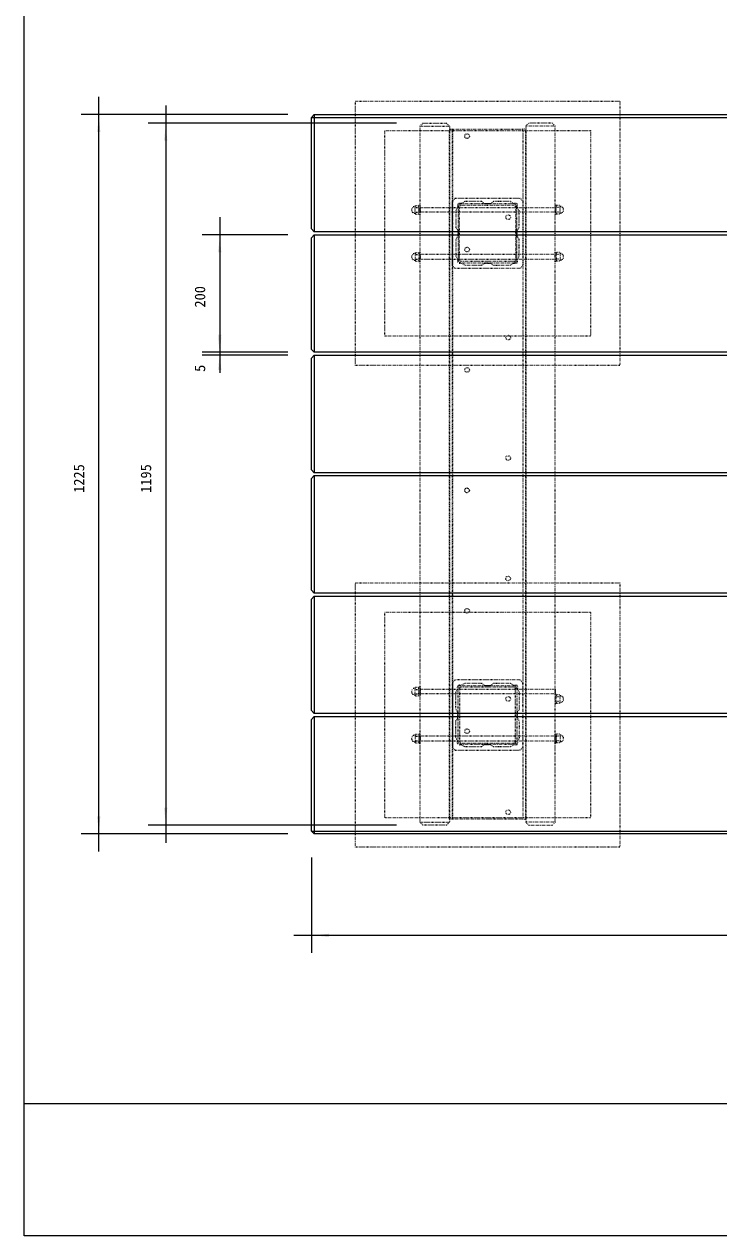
# Model space of a CAD drawing. Units: millimetres, scale not verified. Extents: x -2925 to 2925, y -2062 to 2062.
# Drawn here: x -2925 to -1742, y -2062 to 0 of the extents above; entities that cross this region are included whole.
import ezdxf
from ezdxf.enums import TextEntityAlignment as Align

# ---------------------------------------------------------------- set-up
doc = ezdxf.new("R2010")
doc.units = ezdxf.units.MM
doc.header["$LTSCALE"] = 10
doc.linetypes.add('USER5', pattern=[0.208282, 0.069427, -0.138855])
doc.layers.add('0-1_IMPORTED', color=30, linetype='Continuous', lineweight=18)
doc.styles.add('ＭＳ ゴシック', font='')
doc.styles.get('ＭＳ ゴシック').set_extended_font_data('MS Gothic')

msp = doc.modelspace()

# ---------------------------------------------------------------- linework, layer by layer
at = {"layer": '0-1_IMPORTED', "color": 1}
for p, q in [((-2798, -153.5), (-2798, -123.5)), ((-2684, -138.5), (-2684, -168.5)), ((-2476, -153.5), (-2828, -153.5)), ((-2798, -1378.5), (-2798, -153.5)), ((-2291, -168.5), (-2714, -168.5)), ((-2684, -168.5), (-2684, -1363.5)), ((-2592, -328.5), (-2592, -358.5)), ((-2476, -358.5), (-2622, -358.5)), ((-2592, -358.5), (-2592, -558.5)), ((-2592, -528.5), (-2592, -558.5)), ((-2476, -558.5), (-2622, -558.5)), ((-2476, -558.5), (-2622, -558.5)), ((-2476, -563.5), (-2622, -563.5)), ((-2592, -558.5), (-2592, -588.5)), ((-2592, -558.5), (-2592, -563.5)), ((-2592, -563.5), (-2592, -593.5)), ((-2592, -563.5), (-2592, -591.87)), ((-2476, -1378.5), (-2828, -1378.5)), ((-2798, -1408.5), (-2798, -1378.5)), ((-2291, -1363.5), (-2714, -1363.5)), ((-2684, -1363.5), (-2684, -1393.5)), ((-2436, -1418.5), (-2436, -1581)), ((-2466, -1551), (-2436, -1551)), ((-2436, -1551), (-636, -1551))]:
    msp.add_line(p, q, dxfattribs=at)
at = {"layer": '0-1_IMPORTED'}
for p, q in [((-2436, -158.5), (-636, -158.5)), ((-2431, -153.5), (-2431, -353.5)), ((-2431, -358.5), (-2431, -558.5)), ((-2431, -563.5), (-2431, -763.5)), ((-2431, -768.5), (-2431, -968.5)), ((-2431, -973.5), (-2431, -1173.5)), ((-2431, -1178.5), (-2431, -1378.5)), ((-2436, -1373.5), (-636, -1373.5)), ((-2925, -1837.5), (2925, -1837.5))]:
    msp.add_line(p, q, dxfattribs=at)
at = {"layer": '0-1_IMPORTED', "linetype": 'USER5'}
for p, q in [((-2251, -173.5), (-2201, -173.5)), ((-2021, -173.5), (-2071, -173.5)), ((-2259.5, -310.25), (-2258.49, -308.5)), ((-2258.49, -308.5), (-2254.01, -308.5)), ((-2253, -310.25), (-2254.01, -308.5)), ((-2136, -306), (-2181.4, -306)), ((-2090.6, -306), (-2136, -306)), ((-2019, -310.25), (-2017.99, -308.5)), ((-2013.51, -308.5), (-2017.99, -308.5)), ((-2012.5, -310.25), (-2013.51, -308.5)), ((-2259.75, -310.25), (-2259.5, -310.25)), ((-2259.75, -321.75), (-2259.5, -321.75)), ((-2259.5, -321.75), (-2259.5, -310.25)), ((-2259.5, -312.26), (-2253, -312.26)), ((-2259.5, -319.74), (-2253, -319.74)), ((-2259.5, -321.75), (-2258.49, -323.5)), ((-2258.49, -323.5), (-2254.01, -323.5)), ((-2253, -321.75), (-2254.01, -323.5)), ((-2253, -321.75), (-2253, -310.25)), ((-2019, -321.75), (-2019, -310.25)), ((-2012.5, -312.26), (-2019, -312.26)), ((-2012.5, -319.74), (-2019, -319.74)), ((-2019, -321.75), (-2017.99, -323.5)), ((-2013.51, -323.5), (-2017.99, -323.5)), ((-2012.5, -321.75), (-2013.51, -323.5)), ((-2012.25, -310.25), (-2012.5, -310.25)), ((-2012.5, -321.75), (-2012.5, -310.25)), ((-2012.25, -321.75), (-2012.5, -321.75)), ((-2259.75, -390.25), (-2259.5, -390.25)), ((-2259.5, -390.25), (-2258.49, -388.5)), ((-2259.5, -390.25), (-2259.5, -401.75)), ((-2258.49, -388.5), (-2254.01, -388.5)), ((-2253, -390.25), (-2254.01, -388.5)), ((-2253, -390.25), (-2253, -401.75)), ((-2019, -390.25), (-2017.99, -388.5)), ((-2019, -390.25), (-2019, -401.75)), ((-2013.51, -388.5), (-2017.99, -388.5)), ((-2012.5, -390.25), (-2013.51, -388.5)), ((-2012.25, -390.25), (-2012.5, -390.25)), ((-2012.5, -390.25), (-2012.5, -401.75)), ((-2259.75, -401.75), (-2259.5, -401.75)), ((-2259.5, -392.26), (-2253, -392.26)), ((-2259.5, -399.74), (-2253, -399.74)), ((-2259.5, -401.75), (-2258.49, -403.5)), ((-2258.49, -403.5), (-2254.01, -403.5)), ((-2253, -401.75), (-2254.01, -403.5)), ((-2012.5, -392.26), (-2019, -392.26)), ((-2012.5, -399.74), (-2019, -399.74)), ((-2019, -401.75), (-2017.99, -403.5)), ((-2013.51, -403.5), (-2017.99, -403.5)), ((-2012.5, -401.75), (-2013.51, -403.5)), ((-2012.25, -401.75), (-2012.5, -401.75)), ((-2259.75, -1130.25), (-2259.5, -1130.25)), ((-2259.5, -1130.25), (-2258.49, -1128.5)), ((-2259.5, -1141.75), (-2259.5, -1130.25)), ((-2259.5, -1132.26), (-2253, -1132.26)), ((-2258.49, -1128.5), (-2254.01, -1128.5)), ((-2253, -1130.25), (-2254.01, -1128.5)), ((-2253, -1141.75), (-2253, -1130.25)), ((-2259.75, -1141.75), (-2259.5, -1141.75)), ((-2259.5, -1139.74), (-2253, -1139.74)), ((-2259.5, -1141.75), (-2258.49, -1143.5)), ((-2258.49, -1143.5), (-2254.01, -1143.5)), ((-2253, -1141.75), (-2254.01, -1143.5)), ((-2019, -1143.25), (-2017.99, -1141.5)), ((-2019, -1154.75), (-2019, -1143.25)), ((-2012.5, -1145.26), (-2019, -1145.26)), ((-2012.5, -1152.74), (-2019, -1152.74)), ((-2019, -1154.75), (-2017.99, -1156.5)), ((-2013.51, -1141.5), (-2017.99, -1141.5)), ((-2012.5, -1143.25), (-2013.51, -1141.5)), ((-2012.5, -1154.75), (-2013.51, -1156.5)), ((-2012.25, -1143.25), (-2012.5, -1143.25)), ((-2012.5, -1154.75), (-2012.5, -1143.25)), ((-2012.25, -1154.75), (-2012.5, -1154.75)), ((-2013.51, -1156.5), (-2017.99, -1156.5)), ((-2259.75, -1210.25), (-2259.5, -1210.25)), ((-2259.5, -1210.25), (-2258.49, -1208.5)), ((-2259.5, -1210.25), (-2259.5, -1221.75)), ((-2259.5, -1212.26), (-2253, -1212.26)), ((-2258.49, -1208.5), (-2254.01, -1208.5)), ((-2253, -1210.25), (-2254.01, -1208.5)), ((-2253, -1210.25), (-2253, -1221.75)), ((-2019, -1210.25), (-2017.99, -1208.5)), ((-2019, -1210.25), (-2019, -1221.75)), ((-2012.5, -1212.26), (-2019, -1212.26)), ((-2013.51, -1208.5), (-2017.99, -1208.5)), ((-2012.5, -1210.25), (-2013.51, -1208.5)), ((-2012.25, -1210.25), (-2012.5, -1210.25)), ((-2012.5, -1210.25), (-2012.5, -1221.75)), ((-2259.75, -1221.75), (-2259.5, -1221.75)), ((-2259.5, -1219.74), (-2253, -1219.74)), ((-2259.5, -1221.75), (-2258.49, -1223.5)), ((-2258.49, -1223.5), (-2254.01, -1223.5)), ((-2253, -1221.75), (-2254.01, -1223.5)), ((-2136, -1226), (-2181.4, -1226)), ((-2090.6, -1226), (-2136, -1226)), ((-2012.5, -1219.74), (-2019, -1219.74)), ((-2019, -1221.75), (-2017.99, -1223.5)), ((-2013.51, -1223.5), (-2017.99, -1223.5)), ((-2012.5, -1221.75), (-2013.51, -1223.5)), ((-2012.25, -1221.75), (-2012.5, -1221.75)), ((-2251, -1358.5), (-2201, -1358.5)), ((-2021, -1358.5), (-2071, -1358.5))]:
    msp.add_line(p, q, dxfattribs=at)
at = {"layer": '0-1_IMPORTED'}
for points in [[(-2925, 2062.5), (2925, 2062.5), (2925, -2062.5), (-2925, -2062.5)], [(-2431, -153.5), (-641, -153.5), (-636, -158.5), (-636, -348.5), (-641, -353.5), (-2431, -353.5), (-2436, -348.5), (-2436, -158.5)], [(-2431, -358.5), (-641, -358.5), (-636, -363.5), (-636, -553.5), (-641, -558.5), (-2431, -558.5), (-2436, -553.5), (-2436, -363.5)], [(-2431, -563.5), (-641, -563.5), (-636, -568.5), (-636, -758.5), (-641, -763.5), (-2431, -763.5), (-2436, -758.5), (-2436, -568.5)], [(-2431, -768.5), (-641, -768.5), (-636, -773.5), (-636, -963.5), (-641, -968.5), (-2431, -968.5), (-2436, -963.5), (-2436, -773.5)], [(-2431, -973.5), (-641, -973.5), (-636, -978.5), (-636, -1168.5), (-641, -1173.5), (-2431, -1173.5), (-2436, -1168.5), (-2436, -978.5)], [(-2431, -1178.5), (-641, -1178.5), (-636, -1183.5), (-636, -1373.5), (-641, -1378.5), (-2431, -1378.5), (-2436, -1373.5), (-2436, -1183.5)]]:
    msp.add_lwpolyline(points, close=True, dxfattribs=at)
at = {"layer": '0-1_IMPORTED', "linetype": 'USER5'}
for points in [[(-2361, -131), (-1911, -131), (-1911, -581), (-2361, -581)], [(-2311, -181), (-1961, -181), (-1961, -531), (-2311, -531)], [(-2246, -168.5), (-2206, -168.5), (-2201, -173.5), (-2201, -1358.5), (-2206, -1363.5), (-2246, -1363.5), (-2251, -1358.5), (-2251, -173.5)], [(-2201, -178.5), (-2196, -178.5), (-2196, -1353.5), (-2201, -1353.5)], [(-2196, -178.5), (-2076, -178.5), (-2076, -1353.5), (-2196, -1353.5)], [(-2071, -178.5), (-2076, -178.5), (-2076, -1353.5), (-2071, -1353.5)], [(-2026, -168.5), (-2066, -168.5), (-2071, -173.5), (-2071, -1358.5), (-2066, -1363.5), (-2026, -1363.5), (-2021, -1358.5), (-2021, -173.5)], [(-2251, -324), (-2253, -324), (-2253, -308), (-2251, -308)], [(-2081, -296), (-2076, -301), (-2076, -411), (-2081, -416), (-2191, -416), (-2196, -411), (-2196, -301), (-2191, -296)], [(-2021, -324), (-2019, -324), (-2019, -308), (-2021, -308)], [(-2021, -320), (-2251, -320), (-2251, -312), (-2021, -312)], [(-2251, -388), (-2253, -388), (-2253, -404), (-2251, -404)], [(-2021, -388), (-2019, -388), (-2019, -404), (-2021, -404)], [(-2021, -392), (-2251, -392), (-2251, -400), (-2021, -400)], [(-2361, -951), (-1911, -951), (-1911, -1401), (-2361, -1401)], [(-2311, -1001), (-1961, -1001), (-1961, -1351), (-2311, -1351)], [(-2251, -1144), (-2253, -1144), (-2253, -1128), (-2251, -1128)], [(-2021, -1140), (-2251, -1140), (-2251, -1132), (-2021, -1132)], [(-2081, -1236), (-2076, -1231), (-2076, -1121), (-2081, -1116), (-2191, -1116), (-2196, -1121), (-2196, -1231), (-2191, -1236)], [(-2021, -1157), (-2019, -1157), (-2019, -1141), (-2021, -1141)], [(-2251, -1208), (-2253, -1208), (-2253, -1224), (-2251, -1224)], [(-2021, -1212), (-2251, -1212), (-2251, -1220), (-2021, -1220)], [(-2021, -1208), (-2019, -1208), (-2019, -1224), (-2021, -1224)]]:
    msp.add_lwpolyline(points, close=True, dxfattribs=at)
for points in [[(-2187, -308), (-2187, -312), (-2190, -317), (-2190, -335), (-2190, -341), (-2190, -346), (-2186.5, -351), (-2186.5, -361), (-2190, -366), (-2190, -371), (-2190, -377), (-2190, -395), (-2187, -400), (-2187, -404)], [(-2088, -305), (-2092, -305), (-2097, -302), (-2115, -302), (-2121, -302), (-2126, -302), (-2131, -305.5), (-2141, -305.5), (-2146, -302), (-2151, -302), (-2157, -302), (-2175, -302), (-2180, -305), (-2184, -305)], [(-2181.4, -308.3), (-2136, -308.3), (-2090.6, -308.3)], [(-2082, -366), (-2085.5, -361), (-2085.5, -351), (-2082, -346), (-2082, -341), (-2082, -335), (-2082, -317), (-2085, -312), (-2085, -308)], [(-2186, -310.6), (-2186, -356), (-2186, -401.4)], [(-2183.7, -401.4), (-2183.7, -356), (-2183.7, -310.6)], [(-2088.3, -310.6), (-2088.3, -356), (-2088.3, -401.4)], [(-2086, -401.4), (-2086, -356), (-2086, -310.6)], [(-2085, -404), (-2085, -400), (-2082, -395), (-2082, -377), (-2082, -371), (-2082, -366)], [(-2184, -407), (-2180, -407), (-2175, -410), (-2157, -410), (-2151, -410), (-2146, -410), (-2141, -406.5), (-2131, -406.5), (-2126, -410), (-2121, -410), (-2115, -410), (-2097, -410), (-2092, -407), (-2088, -407)], [(-2090.6, -403.7), (-2136, -403.7), (-2181.4, -403.7)], [(-2181.4, -406), (-2136, -406), (-2090.6, -406)], [(-2187, -1224), (-2187, -1220), (-2190, -1215), (-2190, -1197), (-2190, -1191), (-2190, -1186), (-2186.5, -1181), (-2186.5, -1171), (-2190, -1166), (-2190, -1161), (-2190, -1155), (-2190, -1137), (-2187, -1132), (-2187, -1128)], [(-2186, -1221.4), (-2186, -1176), (-2186, -1130.6)], [(-2184, -1125), (-2180, -1125), (-2175, -1122), (-2157, -1122), (-2151, -1122), (-2146, -1122), (-2141, -1125.5), (-2131, -1125.5), (-2126, -1122), (-2121, -1122), (-2115, -1122), (-2097, -1122), (-2092, -1125), (-2088, -1125)], [(-2183.7, -1130.6), (-2183.7, -1176), (-2183.7, -1221.4)], [(-2181.4, -1126), (-2136, -1126), (-2090.6, -1126)], [(-2090.6, -1128.3), (-2136, -1128.3), (-2181.4, -1128.3)], [(-2088.3, -1221.4), (-2088.3, -1176), (-2088.3, -1130.6)], [(-2086, -1130.6), (-2086, -1176), (-2086, -1221.4)], [(-2085, -1128), (-2085, -1132), (-2082, -1137), (-2082, -1155), (-2082, -1161), (-2082, -1166)], [(-2082, -1166), (-2085.5, -1171), (-2085.5, -1181), (-2082, -1186), (-2082, -1191), (-2082, -1197), (-2082, -1215), (-2085, -1220), (-2085, -1224)], [(-2088, -1227), (-2092, -1227), (-2097, -1230), (-2115, -1230), (-2121, -1230), (-2126, -1230), (-2131, -1226.5), (-2141, -1226.5), (-2146, -1230), (-2151, -1230), (-2157, -1230), (-2175, -1230), (-2180, -1227), (-2184, -1227)], [(-2181.4, -1223.7), (-2136, -1223.7), (-2090.6, -1223.7)]]:
    msp.add_lwpolyline(points, dxfattribs=at)
for centre in [(-2171, -190.5), (-2101, -328.5), (-2171, -383.5), (-2101, -533.5), (-2171, -588.5), (-2101, -738.5), (-2171, -793.5), (-2101, -943.5), (-2171, -998.5), (-2101, -1148.5), (-2171, -1203.5), (-2101, -1341.5)]:
    msp.add_circle(centre, 4, dxfattribs=at)
for centre, radius, start, end in [((-2184, -308), 3, 90, 180), ((-2181.4, -310.6), 4.6, 90, 180), ((-2181.4, -310.6), 2.3, 90, 180), ((-2090.6, -310.6), 4.6, 0, 90), ((-2090.6, -310.6), 2.3, 360, 90), ((-2088, -308), 3, 0, 90), ((-2259.75, -316), 5.75, 90, 270), ((-2012.25, -316), 5.75, 270, 90), ((-2259.75, -396), 5.75, 90, 270), ((-2012.25, -396), 5.75, 270, 90), ((-2184, -404), 3, 180, 270), ((-2181.4, -401.4), 4.6, 180, 270), ((-2181.4, -401.4), 2.3, 180, 270), ((-2090.6, -401.4), 4.6, 270, 360), ((-2090.6, -401.4), 2.3, 270, 360), ((-2088, -404), 3, 270, 360), ((-2259.75, -1136), 5.75, 90, 270), ((-2184, -1128), 3, 90, 180), ((-2181.4, -1130.6), 4.6, 90, 180), ((-2181.4, -1130.6), 2.3, 90, 180), ((-2090.6, -1130.6), 4.6, 360, 90), ((-2090.6, -1130.6), 2.3, 360, 90), ((-2088, -1128), 3, 0, 90), ((-2012.25, -1149), 5.75, 270, 90), ((-2259.75, -1216), 5.75, 90, 270), ((-2012.25, -1216), 5.75, 270, 90), ((-2184, -1224), 3, 180, 270), ((-2181.4, -1221.4), 4.6, 180, 270), ((-2181.4, -1221.4), 2.3, 180, 270), ((-2090.6, -1221.4), 4.6, 270, 360), ((-2090.6, -1221.4), 2.3, 270, 360), ((-2088, -1224), 3, 270, 0)]:
    msp.add_arc(centre, radius, start, end, dxfattribs=at)
at = {"layer": '0-1_IMPORTED', "color": 1}
for points in [[(-2798, -153.5), (-2795.38, -183.5), (-2800.62, -183.5)], [(-2684, -168.5), (-2681.38, -198.5), (-2686.62, -198.5)], [(-2592, -358.5), (-2589.38, -388.5), (-2594.62, -388.5)], [(-2592, -558.5), (-2594.62, -528.5), (-2589.38, -528.5)], [(-2592, -563.5), (-2594.62, -533.5), (-2589.38, -533.5)], [(-2592, -558.5), (-2589.38, -588.5), (-2594.62, -588.5)], [(-2684, -1363.5), (-2686.62, -1333.5), (-2681.38, -1333.5)], [(-2798, -1378.5), (-2800.62, -1348.5), (-2795.38, -1348.5)], [(-2436, -1551), (-2406, -1548.38), (-2406, -1553.62)]]:
    msp.add_solid(points, dxfattribs=at)

# ---------------------------------------------------------------- texts
at = {"layer": '0-1_IMPORTED', "color": 7, "style": 'ＭＳ ゴシック'}
for s, p in [('200', (-2611.45, -482.31)), ('5', (-2611.45, -591.87)), ('1225', (-2817.45, -797.75)), ('1195', (-2703.45, -797.75))]:
    msp.add_text(s, height=17.91, rotation=90, dxfattribs=at).set_placement(p, align=Align.BOTTOM_LEFT)

doc.saveas('drawing.dxf')
